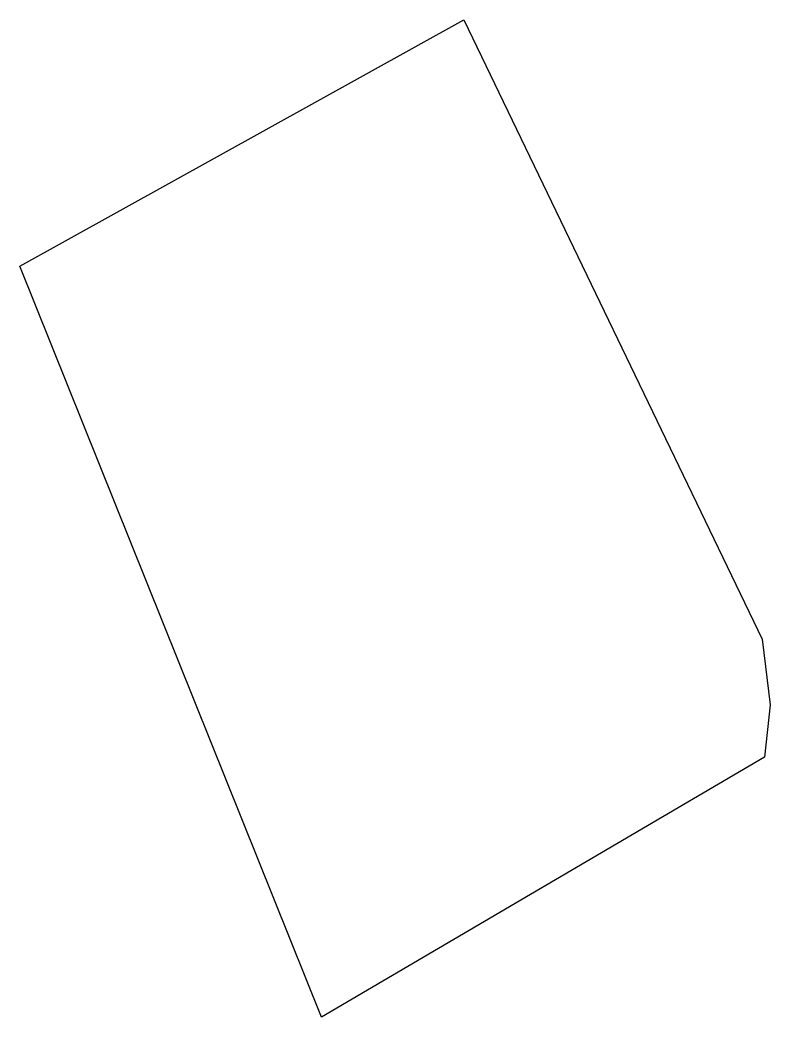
# Model space of a CAD drawing. Header units: millimetres. Extents: x 606197.2 to 606246.1, y 1310064.1 to 1310129.
import ezdxf

# ---------------------------------------------------------------- set-up
doc = ezdxf.new("R2010")
doc.units = ezdxf.units.MM

msp = doc.modelspace()

# ---------------------------------------------------------------- linework, layer by layer
msp.add_lwpolyline([(606226.14, 1310129), (606245.56, 1310088.7), (606246.07, 1310084.43), (606245.71, 1310081.02), (606216.87, 1310064.12), (606197.25, 1310112.98)], close=True)

doc.saveas('drawing.dxf')
